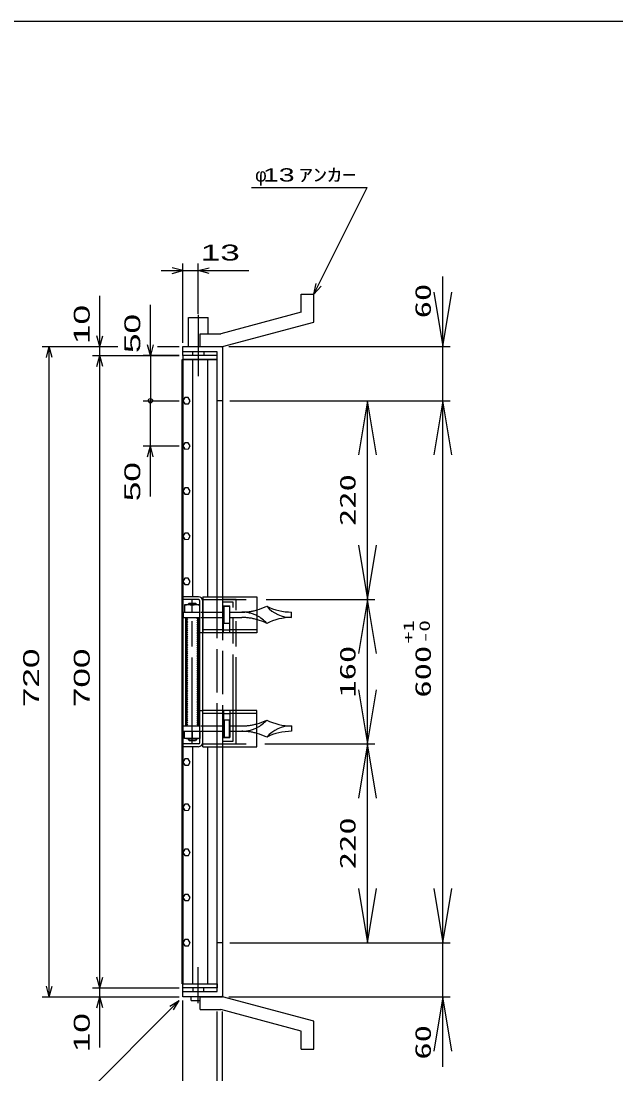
# Model space of a CAD drawing. Units: millimetres, scale not verified. Extents: x -1456 to 1389, y -1026 to 839.
# Drawn here: x -191 to 467, y -327 to 839 of the extents above; entities that cross this region are included whole.
import ezdxf
from ezdxf.enums import TextEntityAlignment as Align

# ---------------------------------------------------------------- set-up
doc = ezdxf.new("R2010")
doc.units = ezdxf.units.MM
doc.header["$LTSCALE"] = 8
for name, pattern in [('CHAIN', [18.5, 12, -1.5, 3.5, -1.5]), ('CHAIN_DOUBLE_DASH', [23.5, 12, -1.5, 3.5, -1.5, 3.5, -1.5]), ('DASHED', [7.5, 6, -1.5]), ('LONG_DASHED_DOTTED', [15.25, 12, -1.5, 0.25, -1.5])]:
    doc.linetypes.add(name, pattern=pattern)
for name, color, linetype, lineweight in [('0_2', 150, 'Continuous', 25), ('16', 3, 'Continuous', 25), ('17', 2, 'Continuous', 25), ('19', 6, 'Continuous', 25), ('22', 4, 'Continuous', 25)]:
    doc.layers.add(name, color=color, linetype=linetype, lineweight=lineweight)
doc.styles.add('ベクトル', font='')
doc.styles.add('ＭＳ ゴシック', font='')
doc.styles.get('ベクトル').set_extended_font_data('ベクトル')
doc.styles.get('ＭＳ ゴシック').set_extended_font_data('MS Gothic')

# ---------------------------------------------------------------- blocks, each defined once
blk = doc.blocks.new('open_arrow')
at = {"color": 0, "linetype": 'Continuous', "lineweight": -2}
blk.add_lwpolyline([(7.5, 1.25), (0, 0), (7.5, -1.25)], dxfattribs=at)

msp = doc.modelspace()

# ---------------------------------------------------------------- hatches: boundary and pattern name
at = {"layer": '17', "lineweight": 13}
h = msp.add_hatch(dxfattribs=at)
h.set_pattern_fill('USER', style=0, pattern_type=2)
h.set_pattern_definition([(135, (-123.627, 460.866), (-1.06066, -1.06066), [])])
h.paths.add_polyline_path([(-8.7, 58.5), (-8.7, 178.5), (-6.7, 178.5), (-6.7, 58.5)])
h = msp.add_hatch(dxfattribs=at)
h.set_pattern_fill('USER', style=0, pattern_type=2)
h.set_pattern_definition([(135, (-116.627, 460.866), (-1.06066, -1.06066), [])])
h.paths.add_polyline_path([(3.3, 58.5), (3.3, 178.5), (5.3, 178.5), (5.3, 58.5)])

# ---------------------------------------------------------------- linework, layer by layer
at = {"layer": '0_2'}
msp.add_line((-1379.2, 838.8), (1388.8, 838.8), dxfattribs=at)
at = {"layer": '16'}
for p, q in [((26, 468.5), (-12, 468.5)), ((-12, 468.5), (-12, 464)), ((26, 464), (26, 468.5)), ((-12.7, -227), (-12.7, 464)), ((-12.7, 464), (-12, 464)), ((-12, 464), (26, 464)), ((-12, 464), (-12, -227)), ((26, 464), (-12, 464)), ((-1.5, 464), (-1.5, 201.5)), ((15.5, 201.5), (15.5, 464)), ((26, 201.5), (26, 464)), ((-10.024, 421.95), (-12, 418.472)), ((-6.024, 421.978), (-10.024, 421.95)), ((-4, 418.5), (-6.024, 421.978)), ((-12, 418.472), (-9.976, 415.022)), ((-9.976, 415.022), (-5.976, 415.05)), ((-5.976, 415.05), (-4, 418.528)), ((-10.024, 371.95), (-12, 368.472)), ((-12, 368.472), (-9.976, 365.022)), ((-6.024, 371.978), (-10.024, 371.95)), ((-9.976, 365.022), (-5.976, 365.05)), ((-4, 368.5), (-6.024, 371.978)), ((-5.976, 365.05), (-4, 368.528)), ((-10.024, 321.95), (-12, 318.472)), ((-12, 318.472), (-9.976, 315.022)), ((-6.024, 321.978), (-10.024, 321.95)), ((-9.976, 315.022), (-5.976, 315.05)), ((-4, 318.5), (-6.024, 321.978)), ((-5.976, 315.05), (-4, 318.528)), ((-10.024, 271.95), (-12, 268.472)), ((-12, 268.472), (-9.976, 265.022)), ((-6.024, 271.978), (-10.024, 271.95)), ((-4, 268.5), (-6.024, 271.978)), ((-5.976, 265.05), (-4, 268.528)), ((-9.976, 265.022), (-5.976, 265.05)), ((-10.024, 221.95), (-12, 218.472)), ((-6.024, 221.978), (-10.024, 221.95)), ((-4, 218.5), (-6.024, 221.978)), ((-12, 218.472), (-9.976, 215.022)), ((-9.976, 215.022), (-5.976, 215.05)), ((-5.976, 215.05), (-4, 218.528)), ((-1.5, 35.5), (-1.5, -227)), ((15.5, -227), (15.5, 35.5)), ((26, -227), (26, 35.5)), ((-10.024, 21.95), (-12, 18.472)), ((-12, 18.472), (-9.976, 15.022)), ((-6.024, 21.978), (-10.024, 21.95)), ((-9.976, 15.022), (-5.976, 15.05)), ((-4, 18.5), (-6.024, 21.978)), ((-5.976, 15.05), (-4, 18.528)), ((-10.024, -28.05), (-12, -31.528)), ((-12, -31.528), (-9.976, -34.978)), ((-6.024, -28.022), (-10.024, -28.05)), ((-9.976, -34.978), (-5.976, -34.95)), ((-4, -31.5), (-6.024, -28.022)), ((-5.976, -34.95), (-4, -31.472)), ((-10.024, -78.05), (-12, -81.528)), ((-12, -81.528), (-9.976, -84.978)), ((-6.024, -78.022), (-10.024, -78.05)), ((-4, -81.5), (-6.024, -78.022)), ((-5.976, -84.95), (-4, -81.472)), ((-9.976, -84.978), (-5.976, -84.95)), ((-10.024, -128.05), (-12, -131.528)), ((-6.024, -128.022), (-10.024, -128.05)), ((-4, -131.5), (-6.024, -128.022)), ((-12, -131.528), (-9.976, -134.978)), ((-9.976, -134.978), (-5.976, -134.95)), ((-5.976, -134.95), (-4, -131.472)), ((-10.024, -178.05), (-12, -181.528)), ((-12, -181.528), (-9.976, -184.978)), ((-6.024, -178.022), (-10.024, -178.05)), ((-9.976, -184.978), (-5.976, -184.95)), ((-4, -181.5), (-6.024, -178.022)), ((-5.976, -184.95), (-4, -181.472)), ((-12, -227), (-12.7, -227)), ((-12, -227), (26, -227)), ((-12, -231.5), (-12, -227)), ((-12, -227), (26, -227)), ((26, -231.5), (-12, -231.5)), ((26, -227), (26, -231.5))]:
    msp.add_line(p, q, dxfattribs=at)
at = {"layer": '17', "color": 3}
for p, q in [((5.2, 201.5), (-12, 201.5)), ((-12, 198.3), (-12, 201.5)), ((5.2, 198.3), (-12, 198.3)), ((10, 201.5), (10, 161.5)), ((10, 201.5), (70, 201.5)), ((70, 201.5), (70, 161.5)), ((6.8, 40.3), (6.8, 196.7)), ((10, 40.3), (10, 196.7)), ((33, 191.5), (40, 191.5)), ((33, 161.5), (33, 191.5)), ((40, 161.5), (40, 191.5)), ((33, 164.7), (40, 164.7)), ((10, 161.5), (6.8, 161.5)), ((70, 161.5), (10, 161.5)), ((6.8, 75.5), (10, 75.5)), ((10, 35.5), (10, 75.5)), ((70, 75.5), (10, 75.5)), ((33, 75.5), (33, 45.5)), ((33, 72.3), (40, 72.3)), ((40, 75.5), (40, 45.5)), ((70, 35.5), (70, 75.5)), ((5.2, 38.7), (-12, 38.7)), ((-12, 38.7), (-12, 35.5)), ((5.2, 35.5), (-12, 35.5)), ((10, 35.5), (70, 35.5)), ((33, 45.5), (40, 45.5))]:
    msp.add_line(p, q, dxfattribs=at)
at = {"layer": '17', "color": 3, "linetype": 'DASHED'}
for p, q in [((10, 198.3), (70, 198.3)), ((33, 164.7), (10, 164.7)), ((70, 164.7), (40, 164.7)), ((33, 72.3), (10, 72.3)), ((70, 72.3), (40, 72.3)), ((10, 38.7), (70, 38.7))]:
    msp.add_line(p, q, dxfattribs=at)
at = {"layer": '17', "color": 171, "linetype": 'DASHED'}
for p, q in [((26, 35.5), (26, 201.5)), ((32, 201.5), (32, 35.5))]:
    msp.add_line(p, q, dxfattribs=at)
at = {"layer": '17'}
for p, q in [((6.8, 192.5), (-10.2, 192.5)), ((-10.2, 192.5), (-10.2, 184.5)), ((-6.7, 193), (-5.2, 194.5)), ((-6.7, 192.5), (-6.7, 193)), ((-6.7, 193), (3.3, 193)), ((-5.888, 192.5), (-5.888, 193.812)), ((-5.2, 194.5), (1.8, 194.5)), ((-1.7, 184.5), (-1.7, 191.605)), ((3.3, 193), (1.8, 194.5)), ((2.488, 192.5), (2.488, 193.812)), ((3.3, 192.5), (3.3, 193)), ((6.8, 184.5), (6.8, 192.5)), ((33.5, 172), (33.5, 191)), ((33.5, 191), (39.5, 191)), ((39.5, 191), (39.5, 172)), ((-11.7, 184.5), (-11.7, 178.5)), ((-11.7, 184.5), (6.8, 184.5)), ((-11.7, 178.5), (6.8, 178.5)), ((-10.2, 184.5), (6.8, 184.5)), ((-7.7, 58.5), (-7.7, 178.5)), ((4.3, 178.5), (4.3, 58.5)), ((108.3, 178.56), (108.3, 184.5)), ((39.5, 172), (33.5, 172)), ((-11.7, 52.5), (-11.7, 58.5)), ((-11.7, 58.5), (6.8, 58.5)), ((39.5, 65), (33.5, 65)), ((33.5, 65), (33.5, 46)), ((39.5, 46), (39.5, 65)), ((108.3, 58.44), (108.3, 52.5)), ((-11.7, 52.5), (6.8, 52.5)), ((-10.2, 44.5), (-10.2, 52.5)), ((-10.2, 52.5), (6.8, 52.5)), ((-1.7, 52.5), (-1.7, 45.395)), ((6.8, 52.5), (6.8, 44.5)), ((6.8, 44.5), (-10.2, 44.5)), ((-6.7, 44.5), (-6.7, 44)), ((-6.7, 44), (3.3, 44)), ((-6.7, 44), (-5.2, 42.5)), ((-5.888, 44.5), (-5.888, 43.188)), ((-5.2, 42.5), (1.8, 42.5)), ((3.3, 44), (1.8, 42.5)), ((2.488, 44.5), (2.488, 43.188)), ((3.3, 44.5), (3.3, 44)), ((33.5, 46), (39.5, 46))]:
    msp.add_line(p, q, dxfattribs=at)
at = {"layer": '17', "color": 33, "linetype": 'CHAIN'}
msp.add_line((-1.7, 38.346), (-1.7, 197.753), dxfattribs=at)
at = {"layer": '17', "color": 7}
for p, q in [((-8.7, 58.5), (-8.7, 178.5)), ((5.3, 178.5), (5.3, 58.5))]:
    msp.add_line(p, q, dxfattribs=at)
at = {"layer": '17', "linetype": 'DASHED'}
for p, q in [((7.885, 184.5), (33.5, 184.5)), ((7.885, 178.5), (33.5, 178.5)), ((39.5, 184.5), (53.3, 184.5)), ((39.5, 178.5), (53.3, 178.5)), ((7.885, 58.5), (33.5, 58.5)), ((39.5, 58.5), (53.3, 58.5)), ((7.885, 52.5), (33.5, 52.5)), ((39.5, 52.5), (53.3, 52.5))]:
    msp.add_line(p, q, dxfattribs=at)
at = {"layer": '17', "color": 3}
for centre, radius, start, end in [((5.2, 196.7), 4.8, 0, 90), ((5.2, 196.7), 1.6, 0, 90), ((5.2, 40.3), 4.8, 270, 0), ((5.2, 40.3), 1.6, 270, 0)]:
    msp.add_arc(centre, radius, start, end, dxfattribs=at)
at = {"layer": '17'}
for centre, radius, start, end in [((-5.95, 182.055), 10.453, 66.00934, 113.99066), ((2.55, 182.055), 10.453, 66.00934, 113.99066), ((53.3, 245.923), 61.423, 285.77645, 296.59714), ((108.3, 215), 36.5, 221.11209, 270), ((108.3, 245.923), 61.423, 243.40286, 270), ((53.3, 148), 36.5, 41.11209, 62.77189), ((53.3, 117.077), 61.423, 63.40286, 74.22355), ((108.3, 117.077), 61.423, 90, 116.59714), ((53.3, 89), 36.5, 297.22811, 318.88791), ((53.3, 119.923), 61.423, 285.77645, 296.59714), ((108.3, 119.923), 61.423, 243.40286, 270), ((108.3, 22), 36.5, 90, 138.88791), ((53.3, -8.923), 61.423, 63.40286, 74.22355), ((108.3, -8.923), 61.423, 90, 116.59714), ((-5.95, 54.945), 10.453, 246.00934, 293.99066), ((2.55, 54.945), 10.453, 246.00934, 293.99066)]:
    msp.add_arc(centre, radius, start, end, dxfattribs=at)
at = {"layer": '17', "linetype": 'DASHED'}
for centre, radius, start, end in [((53.3, 245.923), 61.423, 270, 285.77645), ((53.3, 148), 36.5, 62.77189, 90), ((53.3, 117.077), 61.423, 74.22355, 90), ((53.3, 119.923), 61.423, 270, 285.77645), ((53.3, 89), 36.5, 270, 297.22811), ((53.3, -8.923), 61.423, 74.22355, 90)]:
    msp.add_arc(centre, radius, start, end, dxfattribs=at)
at = {"layer": '19'}
for p, q in [((119, 536.5), (133, 536.5)), ((119, 516.5), (119, 536.5)), ((133, 505.5), (133, 536.5)), ((119, 516.5), (30, 492.5)), ((-6, 478.5), (-6, 510.5)), ((-6, 510.5), (16, 510.5)), ((16, 492.5), (16, 510.5)), ((32, 478.5), (133, 505.5)), ((7, 492.5), (30, 492.5)), ((7, 478.5), (7, 492.5)), ((-12, 468.5), (-12, 478.5)), ((-12, 478.5), (31, 478.5)), ((7, 478.5), (32, 478.5)), ((31, 478.5), (32, 477.5)), ((26, 472.5), (-12, 472.5)), ((-1, 468.5), (-1, 472.5)), ((11, 472.5), (11, 468.5)), ((26, 201.5), (26, 472.5)), ((32, 477.5), (32, 201.5)), ((32, 418.5), (26, 418.5)), ((26, -235.5), (26, 35.5)), ((32, 35.5), (32, -240.5)), ((32, -181.5), (26, -181.5)), ((-12, -241.5), (-12, -231.5)), ((-1, -231.5), (-1, -235.5)), ((11, -235.5), (11, -231.5)), ((-12, -235.5), (26, -235.5)), ((31, -241.5), (-12, -241.5)), ((-3, -245.5), (-3, -241.5)), ((7, -241.5), (32, -241.5)), ((7, -255.5), (7, -241.5)), ((32, -240.5), (31, -241.5)), ((133, -268.5), (32, -241.5)), ((-3, -245.5), (7, -245.5)), ((7, -255.5), (30, -255.5)), ((119, -279.5), (30, -255.5)), ((119, -299.5), (119, -279.5)), ((133, -299.5), (133, -268.5)), ((119, -299.5), (133, -299.5))]:
    msp.add_line(p, q, dxfattribs=at)
at = {"layer": '19', "linetype": 'LONG_DASHED_DOTTED'}
for p, q in [((5, 513.5), (5, 445.5)), ((5, -248.5), (5, -208.5))]:
    msp.add_line(p, q, dxfattribs=at)
at = {"layer": '19', "linetype": 'CHAIN_DOUBLE_DASH'}
for p, q in [((47, 198.5), (32, 198.5)), ((47, 38.5), (47, 198.5)), ((43.8, 195.3), (32, 195.3)), ((43.8, 41.7), (43.8, 195.3)), ((32, 41.7), (43.8, 41.7)), ((32, 38.5), (47, 38.5))]:
    msp.add_line(p, q, dxfattribs=at)
at = {"layer": '22'}
for p, q in [((64, 654.5), (192, 654.5)), ((133, 536.5), (192, 654.5)), ((-36, 562.5), (-12, 562.5)), ((-12, 562.5), (-24, 565.7)), ((-24, 559.3), (-12, 562.5)), ((-12, 482.5), (-12, 570.5)), ((-12, 562.5), (5, 562.5)), ((5, 514.504), (5, 570.5)), ((5, 562.5), (17, 565.7)), ((17, 559.3), (5, 562.5)), ((5, 562.5), (61, 562.5)), ((133, 536.5), (135.4, 548.18)), ((275.828, 418.5), (275.828, 556.082)), ((133, 536.5), (141, 545.3)), ((-104, 478.5), (-104, 534.5)), ((-48, 468.5), (-48, 524.5)), ((-104, 478.5), (-107.2, 490.5)), ((-104, 478.5), (-100.8, 490.5)), ((-168, 478.5), (-84, 478.5)), ((-163.2, 466.5), (-160, 478.5)), ((-156.8, 466.5), (-160, 478.5)), ((-160, -241.5), (-160, 478.5)), ((-112, 478.5), (-84, 478.5)), ((-104, 468.5), (-104, 478.5)), ((-48, 468.5), (-51.2, 480.5)), ((-44.8, 480.5), (-48, 468.5)), ((-40, 478.5), (-16, 478.5)), ((-40, 478.5), (-16, 478.5)), ((39, 478.5), (283.828, 478.5)), ((-112, 468.5), (-16, 468.5)), ((-107.2, 456.5), (-104, 468.5)), ((-100.8, 456.5), (-104, 468.5)), ((-104, -231.5), (-104, 468.5)), ((-16, 468.5), (-56, 468.5)), ((-48, 468.5), (-48, 418.5)), ((-56, 418.5), (-16, 418.5)), ((-48, 368.5), (-48, 418.5)), ((40, 418.5), (200.393, 418.5)), ((48, 418.5), (283.828, 418.5)), ((48, 418.5), (283.828, 418.5)), ((192.393, 198.5), (192.393, 418.5)), ((275.828, -181.5), (275.828, 418.5)), ((-56, 368.5), (-16, 368.5)), ((-51.2, 356.5), (-48, 368.5)), ((-44.8, 356.5), (-48, 368.5)), ((-48, 312.5), (-48, 368.5)), ((80.028, 198.5), (200.393, 198.5)), ((80.028, 198.5), (200.393, 198.5)), ((192.393, 38.5), (192.393, 198.5)), ((78.601, 38.5), (200.393, 38.5)), ((78.601, 38.5), (200.393, 38.5)), ((192.393, -181.5), (192.393, 38.5)), ((40, -181.5), (200.393, -181.5)), ((48, -181.5), (283.828, -181.5)), ((48, -181.5), (283.828, -181.5)), ((275.828, -319.082), (275.828, -181.5)), ((-104, -231.5), (-107.2, -219.5)), ((-104, -231.5), (-100.8, -219.5)), ((-160, -241.5), (-163.2, -229.5)), ((-160, -241.5), (-156.8, -229.5)), ((-112, -231.5), (-16, -231.5)), ((-104, -241.5), (-104, -231.5)), ((-168, -241.5), (-16, -241.5)), ((-112, -241.5), (-16, -241.5)), ((-107.2, -253.5), (-104, -241.5)), ((-100.8, -253.5), (-104, -241.5)), ((-104, -297.5), (-104, -241.5)), ((39, -241.5), (283.828, -241.5)), ((-136, -365.5), (-16, -245.5)), ((-26.4, -251.9), (-16, -245.5)), ((-22.4, -255.9), (-16, -245.5)), ((-12, -373.5), (-12, -245.5)), ((-12, -429.5), (-12, -245.5)), ((26, -373.5), (26, -257.7)), ((32, -357.5), (32, -257.7))]:
    msp.add_line(p, q, dxfattribs=at)
msp.add_circle((-48, 418.5), 2.4, dxfattribs=at)

# ---------------------------------------------------------------- block references
at = {"layer": '22', "xscale": 8, "yscale": 8}
for p, rotation in [((275.828, 478.5), 90), ((192.393, 418.5), 270), ((275.828, 418.5), 270), ((192.393, 198.5), 90), ((192.393, 198.5), 270), ((192.393, 38.5), 90), ((192.393, 38.5), 270), ((192.393, -181.5), 90), ((275.828, -181.5), 90), ((275.828, -241.5), 270)]:
    msp.add_blockref('open_arrow', p, dxfattribs=dict(at, rotation=rotation))

# ---------------------------------------------------------------- texts
at = {"layer": '22', "color": 2, "style": 'ベクトル'}
for s, height, width, p in [('ｱﾝｶｰ', 14.66, 1.6, (116, 668.5)), (' 13 ', 14.66, 1.6, (68, 668.5)), (' 13 ', 17.6, 1.65, (-3, 582.5))]:
    msp.add_text(s, height=height, dxfattribs=dict(at, width=width)).set_placement(p, align=Align.MIDDLE_LEFT)
msp.add_text('φ', height=14.66, dxfattribs=at).set_placement((68, 668.5), align=Align.MIDDLE_LEFT)
at = {"layer": '22', "style": 'ＭＳ ゴシック', "width": 1.6}
msp.add_text('60', height=17.6, rotation=90, dxfattribs=at).set_placement((267.828, 509.682), align=Align.BOTTOM_LEFT)
at = {"layer": '22', "color": 2, "style": 'ベクトル', "width": 1.65}
for s, p in [(' 10 ', (-124, 470.5)), (' 50 ', (-68, 460.5)), (' 50 ', (-68, 296.5)), (' 720 ', (-180, 68.5)), (' 700 ', (-124, 68.5)), (' 10 ', (-124, -313.5))]:
    msp.add_text(s, height=17.6, rotation=90, dxfattribs=at).set_placement(p, align=Align.MIDDLE_LEFT)
at = {"layer": '22', "style": 'ＭＳ ゴシック', "width": 1.6}
for s, p in [('220', (184.393, 308.5)), ('160', (184.393, 118.5)), ('600', (267.828, 118.5)), ('220', (184.393, -71.5))]:
    msp.add_text(s, height=17.6, rotation=90, dxfattribs=at).set_placement(p, align=Align.BOTTOM_CENTER)
at = {"layer": '22', "color": 2, "style": 'ＭＳ ゴシック', "width": 1.6}
for s, p in [('+1', (237.867, 162.802)), ('-0', (255.57, 162.802))]:
    msp.add_text(s, height=11.73, rotation=90, dxfattribs=at).set_placement(p, align=Align.MIDDLE_CENTER)
at = {"layer": '22', "style": 'ＭＳ ゴシック', "width": 1.6}
msp.add_text('60', height=17.6, rotation=90, dxfattribs=at).set_placement((267.828, -272.682), align=Align.BOTTOM_RIGHT)

doc.saveas('drawing.dxf')
